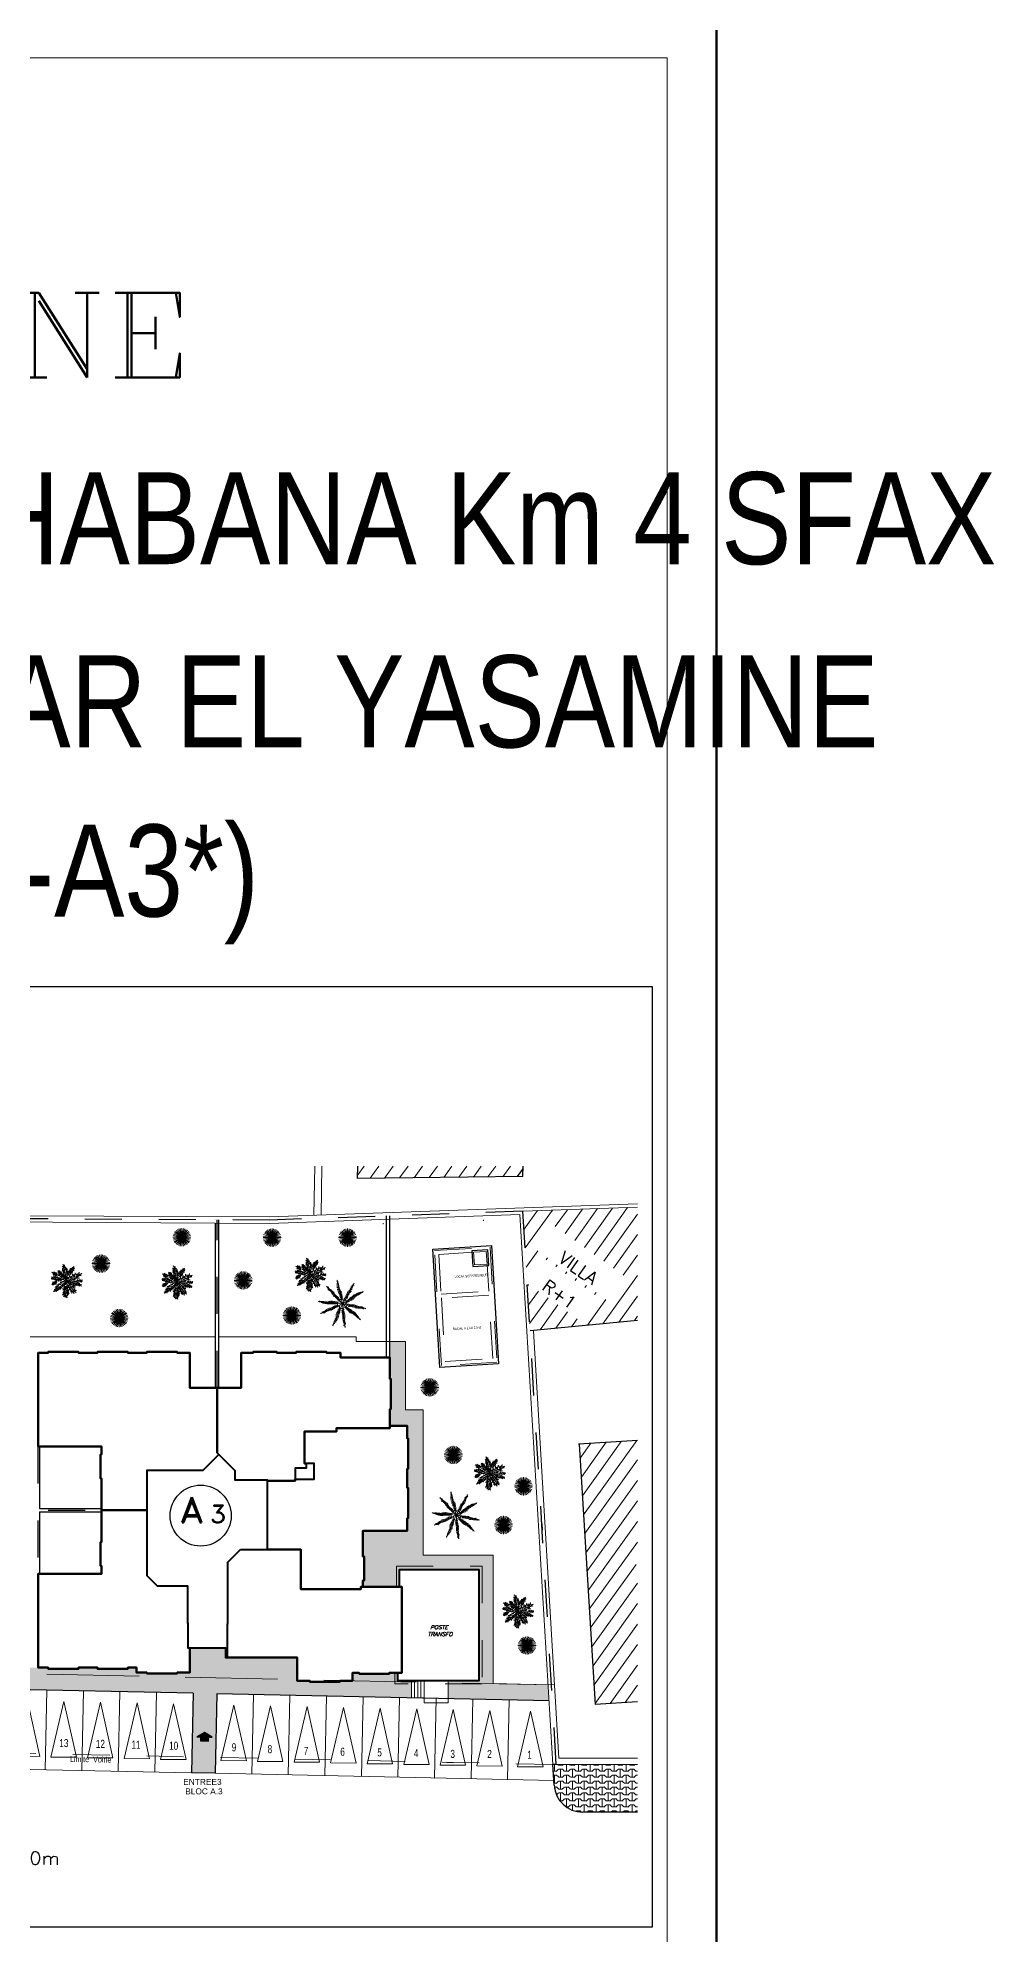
# Model space of a CAD drawing. Header units: millimetres. Extents: x 906 to 2482, y -1210 to -637.
# Drawn here: x 2057.67 to 2060.26, y -1200.74 to -1195.61 of the extents above; entities that cross this region are included whole.
import ezdxf
from ezdxf.enums import TextEntityAlignment as Align

# ---------------------------------------------------------------- set-up
doc = ezdxf.new("R2010")
doc.units = ezdxf.units.MM
for name, pattern in [('AXES', [2, 1.25, -0.25, 0.25, -0.25]), ('CONTINOUS', [0]), ('DASHDOT2', [0.5, 0.25, -0.125, 0, -0.125]), ('HIDDEN', [0.375, 0.25, -0.125])]:
    doc.linetypes.add(name, pattern=pattern)
doc.layers.add('1', color=7, linetype='Continuous')
doc.layers.add('AXE', color=7, linetype='AXES')
for name, color, linetype, lineweight, true_color in [('autoblocan', 7, 'Continuous', 13, 0xe2d4c5), ('HACH', 7, 'Continuous', 5, 0xd1d1d1), ('VERDURE', 7, 'Continuous', 15, 0x00db00)]:
    doc.layers.add(name, color=color, linetype=linetype, lineweight=lineweight, true_color=true_color)
for name, color, linetype, lineweight in [('CLOTURE EXISTANT', 7, 'Continuous', 20), ('construction existante', 7, 'Continuous', 30), ('ESCALIER', 7, 'Continuous', 20), ('inter2', 7, 'HIDDEN', 18), ('interrompu', 7, 'HIDDEN', 15), ('MUR 0.2', 7, 'Continuous', 20), ('MUR 0.25', 7, 'Continuous', 25), ('MUR 0.3', 7, 'Continuous', 30), ('mur-fort', 7, 'Continuous', 60), ('PARKING', 7, 'Continuous', 20), ('POLYGONE MASSE', 7, 'Continuous', 40), ('POTEAUX HACHURE', 7, 'Continuous', 15), ('REVERS D EAU', 7, 'Continuous', 13), ('TEXTE', 7, 'Continuous', 20), ('vegetation', 3, 'Continuous', 15), ('VOITURE', 7, 'Continuous', 15)]:
    doc.layers.add(name, color=color, linetype=linetype, lineweight=lineweight)
doc.styles.add('ARIAL', font='arial.ttf')
doc.styles.add('ATT', font='TXT')
doc.styles.add('BOLD', font='romand')
doc.styles.add('COMPLEX', font='complex_.ttf')
doc.styles.add('MELBOURN', font='italict')
doc.styles.add('RR', font='COMPLEX')
doc.styles.add('STYLE4', font='swisscl.ttf')
pattern_1 = [(90, (1975.501135, -1166.96867), (-0.0161333064, 0.0161333064), [0.021511075, -0.0107555376]), (135, (1975.495757, -1166.96867), (-0.0322666076, 4e-18), [0.0076052406, -0.015210481]), (225, (1975.495757, -1166.94716), (-4e-18, -0.0322666076), [0.0076052406, -0.015210481]), (180, (1975.474246, -1166.96867), (-4e-18, -0.032266613), [0.010755538, -0.021511075]), (180, (1975.49038, -1166.963293), (-4e-18, -0.032266613), [0.010755538, -0.021511075]), (180, (1975.49038, -1166.952537), (-4e-18, -0.032266613), [0.010755538, -0.021511075]), (180, (1975.474246, -1166.94716), (-4e-18, -0.032266613), [0.010755538, -0.021511075])]

# ---------------------------------------------------------------- blocks, each defined once
blk = doc.blocks.new('12PPLT15')
at = {"color": 0, "linetype": 'ByBlock'}
for p, q in [((-0.197, 0.032), (-0.424, 0.087)), ((-0.311, 0.181), (-0.394, 0.245)), ((0.013, -0.001), (-0.211, 0.261)), ((0.013, -0.001), (-0.088, 0.491)), ((0.013, -0.001), (0.471, 0.206)), ((0.105, 0.233), (0.218, 0.416)), ((0.344, -0.02), (0.467, 0.009)), ((-0.304, -0.006), (-0.415, -0.1)), ((0.013, -0.001), (-0.373, -0.336)), ((0.006, -0.159), (-0.023, -0.458)), ((0.013, -0.001), (0.245, -0.333)), ((0.205, -0.033), (0.429, -0.132))]:
    blk.add_line(p, q, dxfattribs=at)
for points in [[(-0.136, 0.015), (-0.185, 0.078), (-0.185, 0.032), (-0.233, 0.099), (-0.22, 0.055), (-0.295, 0.132), (-0.279, 0.074), (-0.359, 0.141), (-0.337, 0.087), (-0.408, 0.135), (-0.382, 0.09), (-0.457, 0.122), (-0.446, 0.097), (-0.476, 0.087), (-0.424, 0.078), (-0.466, 0.055), (-0.369, 0.055), (-0.411, 0.038), (-0.314, 0.049), (-0.366, 0.015), (-0.26, 0.036), (-0.314, 0.013), (-0.224, 0.015), (-0.26, -0.012), (-0.166, 0.009), (-0.197, -0.016), (-0.149, -0.004)], [(-0.289, 0.158), (-0.356, 0.164), (-0.323, 0.177), (-0.411, 0.177), (-0.356, 0.197), (-0.427, 0.206), (-0.382, 0.219), (-0.453, 0.268), (-0.379, 0.252), (-0.394, 0.284), (-0.346, 0.233), (-0.331, 0.271), (-0.317, 0.212), (-0.311, 0.252), (-0.285, 0.17)], [(-0.023, 0.057), (-0.023, 0.126), (-0.05, 0.087), (-0.065, 0.126), (-0.076, 0.103), (-0.098, 0.174), (-0.107, 0.155), (-0.136, 0.239), (-0.143, 0.21), (-0.166, 0.294), (-0.17, 0.248), (-0.214, 0.323), (-0.201, 0.271), (-0.262, 0.319), (-0.22, 0.258), (-0.272, 0.268), (-0.208, 0.233), (-0.289, 0.212), (-0.178, 0.2), (-0.26, 0.162), (-0.153, 0.158), (-0.208, 0.12), (-0.117, 0.12), (-0.159, 0.09), (-0.065, 0.061), (-0.126, 0.038), (-0.021, 0.019), (-0.078, 0.003), (-0.021, -0.012), (-0.136, -0.02), (-0.082, -0.035), (-0.191, -0.054), (-0.126, -0.071), (-0.247, -0.1), (-0.17, -0.117), (-0.304, -0.132), (-0.233, -0.152), (-0.344, -0.181), (-0.233, -0.19), (-0.359, -0.223), (-0.279, -0.236), (-0.385, -0.278), (-0.331, -0.278), (-0.401, -0.339), (-0.321, -0.31), (-0.317, -0.345), (-0.291, -0.278), (-0.281, -0.314), (-0.262, -0.249), (-0.247, -0.291), (-0.214, -0.213), (-0.197, -0.284), (-0.17, -0.184), (-0.162, -0.239), (-0.114, -0.139), (-0.114, -0.203), (-0.069, -0.094), (-0.065, -0.171), (-0.03, -0.068), (-0.015, -0.132), (-0.001, -0.035), (0.006, -0.098), (0.021, -0.052), (0.027, -0.159), (0.05, -0.119), (0.038, -0.217), (0.083, -0.142), (0.073, -0.223), (0.092, -0.181), (0.099, -0.291), (0.125, -0.203), (0.119, -0.294), (0.14, -0.249), (0.14, -0.358), (0.163, -0.281), (0.17, -0.397), (0.182, -0.32), (0.245, -0.4), (0.215, -0.333), (0.306, -0.368), (0.251, -0.314), (0.318, -0.31), (0.247, -0.284), (0.283, -0.272), (0.224, -0.249), (0.274, -0.236), (0.193, -0.209), (0.287, -0.194), (0.17, -0.178), (0.28, -0.152), (0.161, -0.142), (0.241, -0.123), (0.125, -0.117), (0.182, -0.1), (0.079, -0.081), (0.138, -0.068), (0.05, -0.033), (0.09, -0.029)], [(0.008, 0.049), (0.041, 0.162), (0.002, 0.122), (0.057, 0.248), (-0.001, 0.2), (0.073, 0.313), (-0.007, 0.258), (0.035, 0.352), (-0.007, 0.306), (0.021, 0.394), (-0.034, 0.342), (-0.015, 0.43), (-0.046, 0.403), (-0.053, 0.497), (-0.063, 0.461), (-0.111, 0.516), (-0.076, 0.436), (-0.134, 0.449), (-0.072, 0.403), (-0.134, 0.388), (-0.069, 0.367), (-0.126, 0.359), (-0.053, 0.313), (-0.126, 0.323), (-0.042, 0.261), (-0.105, 0.281), (-0.072, 0.245), (-0.101, 0.245), (-0.053, 0.2), (-0.12, 0.204), (-0.034, 0.149), (-0.092, 0.151), (-0.04, 0.113)], [(0.038, 0), (0.163, -0.052), (0.083, 0.015), (0.17, 0.007), (0.134, 0.036), (0.276, 0.019), (0.19, 0.051), (0.289, 0.051), (0.238, 0.071), (0.415, 0.08), (0.289, 0.107), (0.379, 0.12), (0.309, 0.135), (0.467, 0.168), (0.396, 0.17), (0.49, 0.226), (0.389, 0.2), (0.4, 0.275), (0.354, 0.164), (0.341, 0.233), (0.325, 0.162), (0.276, 0.252), (0.257, 0.126), (0.238, 0.197), (0.234, 0.12), (0.193, 0.223), (0.186, 0.099), (0.167, 0.141), (0.14, 0.074), (0.115, 0.17), (0.083, 0.061), (0.083, 0.113), (0.05, 0.061), (0.041, 0.11), (0.027, 0.022)], [(0.069, 0.191), (0.083, 0.29), (0.096, 0.252), (0.099, 0.348), (0.125, 0.29), (0.121, 0.388), (0.154, 0.332), (0.157, 0.397), (0.176, 0.374), (0.19, 0.43), (0.199, 0.407), (0.238, 0.449), (0.224, 0.397), (0.266, 0.394), (0.209, 0.374), (0.247, 0.361), (0.182, 0.338), (0.245, 0.323), (0.161, 0.296), (0.203, 0.281), (0.134, 0.252), (0.193, 0.245), (0.102, 0.212), (0.154, 0.206), (0.067, 0.168)], [(0.318, -0.01), (0.364, 0.042), (0.367, 0), (0.431, 0.036), (0.415, 0.009), (0.499, 0.029), (0.483, 0.003), (0.506, -0.01), (0.435, -0.01), (0.486, -0.039), (0.383, -0.029)], [(-0.311, -0.004), (-0.356, -0.016), (-0.34, -0.023), (-0.394, -0.033), (-0.373, -0.042), (-0.44, -0.048), (-0.394, -0.062), (-0.45, -0.084), (-0.421, -0.087), (-0.457, -0.117), (-0.415, -0.117), (-0.424, -0.142), (-0.385, -0.1), (-0.379, -0.132), (-0.363, -0.075), (-0.344, -0.117), (-0.34, -0.054), (-0.321, -0.094), (-0.308, -0.035), (-0.295, -0.054), (-0.295, -0.02)], [(-0.017, -0.165), (-0.063, -0.181), (-0.011, -0.188), (-0.078, -0.209), (-0.015, -0.207), (-0.124, -0.245), (-0.03, -0.236), (-0.12, -0.287), (-0.027, -0.261), (-0.092, -0.322), (-0.05, -0.303), (-0.107, -0.385), (-0.034, -0.333), (-0.12, -0.448), (-0.04, -0.385), (-0.084, -0.49), (-0.053, -0.452), (-0.034, -0.53), (-0.021, -0.477), (0.031, -0.533), (0.006, -0.458), (0.048, -0.465), (0.012, -0.41), (0.073, -0.429), (0.008, -0.368), (0.086, -0.404), (0.012, -0.333), (0.079, -0.349), (0.019, -0.303), (0.079, -0.307), (0.019, -0.245), (0.048, -0.259), (0.019, -0.213)], [(0.17, -0.012), (0.274, -0.012), (0.245, -0.026), (0.318, -0.026), (0.295, -0.042), (0.383, -0.058), (0.328, -0.062), (0.425, -0.09), (0.377, -0.094), (0.483, -0.126), (0.442, -0.132), (0.471, -0.165), (0.4, -0.142), (0.412, -0.171), (0.37, -0.123), (0.36, -0.152), (0.325, -0.1), (0.312, -0.159), (0.28, -0.09), (0.274, -0.132), (0.251, -0.075), (0.234, -0.106), (0.199, -0.048), (0.186, -0.081), (0.182, -0.045)]]:
    blk.add_lwpolyline(points, dxfattribs=at)
at = {"color": 0, "linetype": 'ByBlock', "style": 'ATT', "flags": 3}
blk.add_attdef('ITEM', (-1, -3.75), '', height=1, dxfattribs=at)
blk = doc.blocks.new('C3A9GA8P')
at = {"color": 0, "linetype": 'ByBlock'}
for p, q in [((155, 155), (54, 266)), ((54, 262), (58, 264)), ((59, 256), (68, 261)), ((62, 250), (70, 256)), ((121, 301), (124, 303)), ((121, 295), (127, 299)), ((122, 253), (138, 256)), ((155, 155), (123, 301)), ((155, 155), (229, 285)), ((201, 246), (213, 241)), ((216, 273), (225, 267)), ((221, 277), (229, 271)), ((226, 284), (228, 280)), ((6, 167), (5, 172)), ((155, 155), (6, 170)), ((12, 166), (10, 173)), ((155, 155), (18, 93)), ((52, 154), (54, 170)), ((64, 108), (58, 120)), ((82, 227), (92, 237)), ((155, 155), (95, 17)), ((123, 156), (124, 165)), ((124, 134), (123, 148)), ((125, 178), (139, 184)), ((129, 166), (144, 168)), ((136, 133), (139, 149)), ((144, 125), (136, 129)), ((146, 185), (155, 188)), ((166, 119), (151, 122)), ((155, 155), (284, 231)), ((155, 155), (267, 56)), ((155, 155), (172, 6)), ((155, 155), (302, 125)), ((170, 131), (156, 138)), ((157, 183), (164, 169)), ((167, 190), (177, 179)), ((183, 162), (171, 151)), ((180, 135), (174, 128)), ((181, 173), (186, 165)), ((192, 154), (185, 141)), ((238, 216), (245, 202)), ((256, 140), (254, 126)), ((278, 230), (283, 226)), ((283, 233), (286, 230)), ((286, 133), (283, 123)), ((292, 130), (288, 121)), ((300, 128), (297, 124)), ((22, 92), (22, 97)), ((29, 95), (27, 105)), ((36, 95), (33, 106)), ((100, 22), (93, 22)), ((97, 17), (93, 18)), ((124, 56), (110, 63)), ((172, 54), (158, 52)), ((173, 17), (163, 18)), ((175, 24), (164, 23)), ((174, 9), (169, 10)), ((239, 95), (228, 84)), ((264, 62), (262, 55)), ((268, 57), (266, 54))]:
    blk.add_line(p, q, dxfattribs=at)
for radius, start, end in [(126, 130.2087, 136.1349), (120, 129.521, 135.6333), (114, 128.7585, 134.8153), (108, 127.9081, 134.56), (132, 100.9275, 105.1598), (126, 100.4195, 106.2498), (120, 100.3725, 107.0614), (114, 100.3204, 107.6998), (138, 101.4793, 104.1717), (108, 100.2626, 108.411), (96, 100.12, 110.0324), (90, 98.6182, 109.9747), (96, 53.8735, 63.8176), (108, 55.9081, 62.56), (114, 56.7585, 62.8153), (120, 57.521, 63.6333), (126, 58.2087, 64.1349), (138, 173.4793, 176.1717), (132, 172.9275, 177.1598), (126, 172.4195, 178.2498), (120, 172.3725, 179.0614), (114, 172.3204, 179.6998), (108, 172.2626, 180.411), (96, 172.12, 182.0324), (96, 197.8735, 207.8176), (90, 170.6182, 181.9747), (90, 197.8134, 208.7857), (84, 168.8812, 181.9088), (84, 198.323, 209.8976), (78, 166.8465, 181.8326), (78, 198.9117, 211.1885), (72, 164.7838, 181.8615), (96, 125.8735, 135.8176), (72, 198.3794, 211.77), (90, 125.8134, 136.7857), (66, 164.3455, 182.0508), (66, 197.4982, 211.7327), (84, 126.323, 137.8976), (60, 163.8192, 182.278), (78, 126.9117, 139.1885), (60, 196.4375, 211.688), (72, 126.3794, 139.77), (54, 163.1752, 182.5557), (54, 195.1356, 211.6333), (66, 125.4982, 139.7327), (48, 162.3691, 182.1574), (48, 192.9103, 211.5649), (60, 124.4375, 139.688), (42, 161.3305, 181.0606), (54, 123.1356, 139.6333), (42, 189.6039, 211.4771), (48, 120.9103, 139.5649), (36, 159.9414, 179.5931), (42, 117.6039, 139.4771), (30, 157.9868, 214.8343), (84, 96.8812, 109.9088), (78, 94.8465, 109.8326), (42, 233.3305, 253.0606), (72, 92.7838, 109.8615), (30, 85.9868, 142.8343), (66, 92.3455, 110.0508), (36, 231.9414, 251.5931), (60, 91.8192, 110.278), (54, 91.1752, 110.5557), (30, 229.9868, 286.8343), (48, 90.3691, 110.1574), (42, 89.3305, 109.0606), (36, 87.9414, 107.5931), (30, 13.9868, 70.8343), (42, 45.6039, 67.4771), (30, 301.9868, 358.8343), (48, 48.9103, 67.5649), (36, 303.9414, 323.5931), (54, 51.1356, 67.6333), (60, 52.4375, 67.688), (42, 305.3305, 325.0606), (66, 53.4982, 67.7327), (72, 54.3794, 67.77), (48, 306.3691, 326.1574), (36, 15.9414, 35.5931), (78, 54.9117, 67.1885), (54, 307.1752, 326.5557), (84, 54.323, 65.8976), (42, 17.3305, 37.0606), (60, 307.8192, 326.278), (90, 53.8134, 64.7857), (48, 18.3691, 38.1574), (42, 333.6039, 355.4771), (54, 19.1752, 38.5557), (48, 336.9103, 355.5649), (60, 19.8192, 38.278), (54, 339.1356, 355.6333), (66, 20.3455, 38.0508), (72, 20.7838, 37.8615), (60, 340.4375, 355.688), (78, 22.8465, 37.8326), (66, 341.4982, 355.7327), (84, 24.8812, 37.9088), (72, 342.3794, 355.77), (90, 26.6182, 37.9747), (78, 342.9117, 355.1885), (96, 28.12, 38.0324), (84, 342.323, 353.8976), (90, 341.8134, 352.7857), (108, 28.2626, 36.411), (96, 341.8735, 351.8176), (114, 28.3204, 35.6998), (120, 28.3725, 35.0614), (126, 28.4195, 34.2498), (108, 343.9081, 350.56), (114, 344.7585, 350.8153), (132, 28.9275, 33.1598), (120, 345.521, 351.6333), (138, 29.4793, 32.1717), (126, 346.2087, 352.1349), (126, 202.2087, 208.1349), (120, 201.521, 207.6333), (114, 200.7585, 206.8153), (108, 199.9081, 206.56), (138, 245.4793, 248.1717), (132, 244.9275, 249.1598), (126, 244.4195, 250.2498), (120, 244.3725, 251.0614), (114, 244.3204, 251.6998), (108, 244.2626, 252.411), (96, 244.12, 254.0324), (84, 240.8812, 253.9088), (90, 242.6182, 253.9747), (78, 238.8465, 253.8326), (72, 236.7838, 253.8615), (66, 236.3455, 254.0508), (60, 235.8192, 254.278), (54, 235.1752, 254.5557), (48, 234.3691, 254.1574), (42, 261.6039, 283.4771), (48, 264.9103, 283.5649), (54, 267.1356, 283.6333), (60, 268.4375, 283.688), (66, 269.4982, 283.7327), (72, 270.3794, 283.77), (84, 270.323, 281.8976), (90, 269.8134, 280.7857), (96, 269.8735, 279.8176), (78, 270.9117, 283.1885), (108, 271.9081, 278.56), (114, 272.7585, 278.8153), (120, 273.521, 279.6333), (126, 274.2087, 280.1349), (66, 308.3455, 326.0508), (72, 308.7838, 325.8615), (78, 310.8465, 325.8326), (84, 312.8812, 325.9088), (90, 314.6182, 325.9747), (96, 316.12, 326.0324), (108, 316.2626, 324.411), (114, 316.3204, 323.6998), (120, 316.3725, 323.0614), (126, 316.4195, 322.2498), (132, 316.9275, 321.1598), (138, 317.4793, 320.1717)]:
    blk.add_arc((155, 155), radius, start, end, dxfattribs=at)
blk = doc.blocks.new('arbre -5')
at = {"layer": 'vegetation', "linetype": 'Continuous'}
for p, q in [((-0.087, -0.186), (-0.087, -0.186)), ((-0.07, -0.257), (-0.07, -0.257)), ((0.168, -0.224), (0.168, -0.224))]:
    blk.add_line(p, q, dxfattribs=at)
for points in [[(-0.285, 0), (-0.001, 0), (-0.277, -0.049)], [(-0.277, 0.049), (0, 0)], [(-0.244, 0.141), (0, 0), (-0.267, 0.097)], [(-0.267, -0.097), (0, 0), (-0.244, -0.141)], [(-0.182, 0.216), (0, 0.001), (-0.216, 0.182)], [(-0.216, -0.182), (0, 0), (-0.182, -0.216)], [(-0.097, 0.267), (0, 0), (-0.141, 0.244)], [(-0.141, -0.244), (0, 0), (-0.097, -0.266)], [(0, 0.285), (0, 0), (-0.049, 0.277)], [(-0.049, -0.277), (0, 0), (0, -0.285)], [(0.049, 0.277), (0, 0)], [(0.141, 0.244), (0, 0), (0.097, 0.267)], [(0.216, 0.182), (0, 0), (0.182, 0.217)], [(0.266, 0.097), (0, 0), (0.244, 0.141)], [(0.285, 0), (0, 0), (0.277, 0.049)], [(0.049, -0.277), (0, 0), (0.097, -0.266)], [(0.141, -0.244), (0, 0), (0.182, -0.216)], [(0.216, -0.182), (0, 0), (0.244, -0.141)], [(0.266, -0.097), (0, 0), (0.277, -0.049)]]:
    blk.add_lwpolyline(points, dxfattribs=at)

msp = doc.modelspace()

# ---------------------------------------------------------------- hatches: boundary and pattern name
at = {"layer": 'autoblocan'}
h = msp.add_hatch(dxfattribs=at)
h.set_pattern_fill('147', color=256, scale=0.021511, angle=90, pattern_type=2)
h.set_pattern_definition(pattern_1)
h.paths.add_polyline_path([(2059.0543, -1200.0661), (2058.906, -1200.063), (2058.906, -1199.7153), (2058.7157, -1199.7153), (2058.7157, -1199.6926), (2058.7157, -1199.456), (2058.7157, -1199.3226), (2058.6684, -1199.3226), (2058.6684, -1199.1376), (2058.6254, -1199.1376), (2058.6254, -1199.1806), (2058.6254, -1199.3656), (2058.6727, -1199.3656), (2058.6727, -1199.6496), (2058.5531, -1199.6496), (2058.5531, -1199.8013), (2058.6521, -1199.8013), (2058.6521, -1199.754), (2058.8672, -1199.754), (2058.8672, -1200.0552), (2058.7833, -1200.0552), (2058.7833, -1200.1039), (2059.0569, -1200.1096)])
at = {"layer": 'autoblocan', "linetype": 'CONTINOUS'}
h = msp.add_hatch(dxfattribs=at)
h.set_pattern_fill('147', color=256, scale=0.015058, angle=90, pattern_type=2)
h.set_pattern_definition([(90, (2009.335027, -1162.77958), (-0.0112933145, 0.0112933145), [0.0150577526, -0.0075288763]), (135, (2009.331263, -1162.77958), (-0.0225866253, 3e-18), [0.0053236684, -0.010647337]), (225, (2009.331263, -1162.764523), (-3e-18, -0.0225866253), [0.0053236684, -0.010647337]), (180, (2009.316205, -1162.77958), (-3e-18, -0.022586629), [0.007528876, -0.015057753]), (180, (2009.327498, -1162.775816), (-3e-18, -0.022586629), [0.007528876, -0.015057753]), (180, (2009.327498, -1162.768287), (-3e-18, -0.022586629), [0.007528876, -0.015057753]), (180, (2009.316205, -1162.764523), (-3e-18, -0.022586629), [0.007528876, -0.015057753])])
edge = h.paths.add_edge_path()
edge.add_line((2055.8814, -1199.9882), (2055.7567, -1199.8635))
edge.add_line((2055.7567, -1199.8635), (2055.7567, -1199.7575))
edge.add_line((2055.7567, -1199.7575), (2055.7115, -1199.7575))
edge.add_line((2055.7115, -1199.7575), (2055.7115, -1199.687))
edge.add_line((2055.7115, -1199.687), (2055.6687, -1199.687))
edge.add_line((2055.6687, -1199.687), (2055.6684, -1199.8033))
edge.add_line((2055.6684, -1199.8033), (2055.4651, -1199.8024))
edge.add_arc((2055.4649, -1199.867), 0.0645, 89.7567, 164.2968)
edge.add_arc((2055.7755, -1199.9543), 0.3872, 164.2968, 268.794)
edge.add_line((2055.7673, -1200.3414), (2055.777, -1200.3416))
edge.add_arc((2055.7792, -1200.2384), 0.1033, 268.794, 358.7941)
edge.add_line((2055.8824, -1200.2406), (2055.8866, -1200.0429))
edge.add_line((2055.8866, -1200.0429), (2056.1833, -1200.0492))
edge.add_line((2056.1833, -1200.0492), (2056.1788, -1200.2642))
edge.add_line((2056.1788, -1200.2642), (2056.2433, -1200.2656))
edge.add_line((2056.2433, -1200.2656), (2056.2479, -1200.0505))
edge.add_line((2056.2479, -1200.0505), (2056.4464, -1200.0547))
edge.add_line((2056.4464, -1200.0547), (2056.4464, -1200.0156))
edge.add_line((2056.4464, -1200.0156), (2056.4364, -1200.0156))
edge.add_line((2056.4364, -1200.0156), (2056.4364, -1200.0005))
edge.add_line((2056.4364, -1200.0005), (2056.2966, -1200.0005))
edge.add_line((2056.2966, -1200.0005), (2056.2966, -1199.9261))
edge.add_line((2056.2966, -1199.9261), (2056.2276, -1199.9261))
edge.add_line((2056.2276, -1199.9261), (2056.2276, -1199.9529))
edge.add_line((2056.2276, -1199.9529), (2056.174, -1199.9529))
edge.add_line((2056.174, -1199.9529), (2056.174, -1199.9392))
edge.add_line((2056.174, -1199.9392), (2056.1697, -1199.9392))
edge.add_line((2056.1697, -1199.9392), (2056.1697, -1199.9736))
edge.add_line((2056.1697, -1199.9736), (2056.1353, -1199.9736))
edge.add_line((2056.1353, -1199.9736), (2056.1353, -1199.9992))
edge.add_line((2056.1353, -1199.9992), (2055.9008, -1199.9992))
edge.add_line((2055.9008, -1199.9992), (2055.8814, -1199.9992))
edge.add_line((2055.8814, -1199.9992), (2055.8814, -1199.9882))
edge = h.paths.add_edge_path(flags=16)
edge.add_line((2055.8007, -1200.031), (2055.7965, -1200.2332))
edge.add_arc((2055.7755, -1199.9543), 0.2796, 166.4213, 274.3107, ccw=False)
edge.add_line((2055.5036, -1199.8886), (2055.659, -1199.8893))
edge.add_line((2055.659, -1199.8893), (2055.8007, -1200.031))
h.paths.add_polyline_path([(2057.9255, -1200.0199), (2057.3958, -1200.0199), (2057.3958, -1199.9511), (2057.3377, -1199.9511), (2057.3377, -1199.9984), (2057.188, -1199.9984), (2057.188, -1200.0122), (2057.0971, -1200.0122), (2057.0971, -1200.0328), (2057.0928, -1200.0328), (2057.0584, -1200.0328), (2057.0541, -1200.0328), (2057.0541, -1199.9984), (2056.9914, -1199.9984), (2056.9914, -1200.0199), (2056.7137, -1200.0199), (2056.7137, -1200.0156), (2056.4464, -1200.0156), (2056.4464, -1200.0547), (2057.0393, -1200.0672), (2057.0348, -1200.2822), (2057.0993, -1200.2836), (2057.1038, -1200.0685), (2057.9255, -1200.0858)])
h.paths.add_polyline_path([(2058.6843, -1200.0552), (2058.6478, -1200.0552), (2058.6478, -1200.0337), (2058.5251, -1200.0337), (2058.5251, -1200.0552), (2058.3746, -1200.0552), (2058.3746, -1199.9925), (2058.181, -1199.9925), (2058.181, -1199.9666), (2058.0842, -1199.9666), (2058.0842, -1200.0328), (2057.94, -1200.0328), (2057.94, -1200.0199), (2057.9255, -1200.0199), (2057.9255, -1200.0858), (2058.0931, -1200.0894), (2058.0886, -1200.3044), (2058.1531, -1200.3058), (2058.1576, -1200.0907), (2058.6843, -1200.1018)])
at = {"layer": 'autoblocan'}
h = msp.add_hatch(dxfattribs=at)
h.set_pattern_fill('147', color=256, scale=0.021511, angle=90, pattern_type=2)
h.set_pattern_definition(pattern_1)
edge = h.paths.add_edge_path()
edge.add_line((2059.2963, -1200.4111), (2059.2963, -1200.282))
edge.add_line((2059.2963, -1200.282), (2059.0673, -1200.2817))
edge.add_line((2059.0673, -1200.2817), (2059.0706, -1200.3381))
edge.add_arc((2059.1479, -1200.3335), 0.0774, 183.4322, 269.9373)
edge.add_line((2059.1479, -1200.4109), (2059.2963, -1200.4111))
at = {"layer": 'POTEAUX HACHURE'}
h = msp.add_hatch(dxfattribs=at)
h.set_pattern_fill('ANSI37', color=256, scale=0.000430222, angle=178.8194)
h.set_pattern_definition([(223.8194135, (2118.9055253, -1236.3335485), (0.00094576923, -0.00098557035), []), (313.8194135, (2118.9055253, -1236.3335485), (0.00098557035, 0.00094576923), [])])
h.paths.add_polyline_path([(2058.1244, -1200.1956), (2058.1032, -1200.2075), (2058.1132, -1200.2077), (2058.113, -1200.2183), (2058.1349, -1200.2188), (2058.1351, -1200.2082), (2058.1449, -1200.2084)])

# ---------------------------------------------------------------- linework, layer by layer
at = {"layer": '1', "color": 8, "linetype": 'Continuous'}
for p, q in [((2059.0371, -1199.6307), (2059.0367, -1199.6221)), ((2059.0371, -1199.6307), (2059.0379, -1199.6479)), ((2058.7805, -1200.276), (2058.7977, -1200.2763))]:
    msp.add_line(p, q, dxfattribs=at)
at = {"layer": '1', "color": 7, "linetype": 'Continuous'}
msp.add_line((2059.0765, -1200.2817), (2059.0673, -1200.282), dxfattribs=at)
at = {"layer": '1', "color": 8, "linetype": 'Continuous'}
for points in [[(2058.9714, -1198.6911), (2058.9859, -1198.6709)], [(2058.999, -1198.9869), (2059.0016, -1198.9819)], [(2058.999, -1198.9869), (2059.0016, -1198.9819)]]:
    msp.add_lwpolyline(points, dxfattribs=at)
at = {"layer": '1', "color": 15, "linetype": 'Continuous'}
for points in [[(2058.6073, -1198.818), (2058.6078, -1198.8185)], [(2058.6073, -1198.818), (2058.6078, -1198.8185)], [(2058.6078, -1198.8185), (2058.6085, -1198.8177)], [(2058.6078, -1198.8185), (2058.6085, -1198.8177)], [(2058.8788, -1198.809), (2058.8793, -1198.8094)], [(2058.8788, -1198.809), (2058.8793, -1198.8094)], [(2058.8793, -1198.8094), (2058.88, -1198.8087)], [(2058.8793, -1198.8094), (2058.88, -1198.8087)]]:
    msp.add_lwpolyline(points, dxfattribs=at)
at = {"layer": '1', "linetype": 'Continuous', "extrusion": (0, 0, -1)}
for start, end in [(0, 180), (180.0001, 359.9999)]:
    msp.add_arc((-2058.1137, -1199.6085), 0.0826, start, end, dxfattribs=at)
at = {"layer": 'AXE', "linetype": 'DASHDOT2', "ltscale": 0.1}
for p, q in [((2058.9859, -1198.7848), (2058.3005, -1198.8088)), ((2059.0765, -1200.2817), (2058.9859, -1198.7848)), ((2058.3005, -1198.8088), (2057.627, -1198.8054)), ((2058.1586, -1199.2627), (2058.1586, -1198.8081)), ((2057.6733, -1199.4219), (2057.6733, -1199.7661)), ((2057.5012, -1199.594), (2057.8454, -1199.594))]:
    msp.add_line(p, q, dxfattribs=at)
at = {"layer": 'CLOTURE EXISTANT'}
for p, q in [((2058.4224, -1198.6625), (2058.4203, -1198.7954)), ((2058.4421, -1198.6625), (2058.44, -1198.7952)), ((2059.2963, -1198.765), (2058.3005, -1198.8002)), ((2059.2963, -1198.7734), (2058.9859, -1198.7848)), ((2058.3005, -1198.8177), (2056.4821, -1198.8082)), ((2058.3005, -1198.8002), (2057.627, -1198.7971)), ((2058.978, -1198.7934), (2058.3005, -1198.8177)), ((2059.0673, -1200.282), (2058.978, -1198.7934)), ((2059.083, -1200.2648), (2059.0148, -1199.1081)), ((2059.2963, -1200.2651), (2059.083, -1200.2648)), ((2059.2963, -1200.282), (2059.0673, -1200.2817))]:
    msp.add_line(p, q, dxfattribs=at)
at = {"layer": 'construction existante'}
for p, q in [((2058.5382, -1198.6964), (2058.5393, -1198.6625)), ((2058.9859, -1198.691), (2058.9869, -1198.6625)), ((2058.9859, -1198.691), (2058.5395, -1198.6961)), ((2059.2963, -1199.0804), (2059.0056, -1199.1086)), ((2059.2963, -1199.4049), (2059.1369, -1199.415)), ((2059.1382, -1199.415), (2059.1815, -1200.1195)), ((2059.2963, -1200.1124), (2059.1815, -1200.1195))]:
    msp.add_line(p, q, dxfattribs=at)
at = {"layer": 'ESCALIER'}
for p, q in [((2058.6843, -1200.1018), (2058.6843, -1200.0552)), ((2058.6929, -1200.102), (2058.6929, -1200.0552)), ((2058.7015, -1200.1018), (2058.7015, -1200.0552)), ((2058.7101, -1200.1018), (2058.7101, -1200.0552)), ((2058.7187, -1200.1154), (2058.7187, -1200.0552)), ((2058.7833, -1200.0552), (2058.7833, -1200.1154)), ((2058.6932, -1200.1018), (2058.6846, -1200.1018)), ((2058.7018, -1200.1018), (2058.6932, -1200.1018)), ((2058.7104, -1200.1018), (2058.7018, -1200.1018)), ((2058.7187, -1200.1018), (2058.7104, -1200.1018)), ((2058.7833, -1200.1154), (2058.7187, -1200.1154))]:
    msp.add_line(p, q, dxfattribs=at)
at = {"layer": 'HACH'}
for points in [[(2058.5395, -1198.686), (2058.5562, -1198.6625)], [(2058.5723, -1198.6955), (2058.5958, -1198.6625)], [(2058.6117, -1198.6951), (2058.635, -1198.6625)], [(2058.6524, -1198.6947), (2058.6752, -1198.6625)], [(2058.6918, -1198.6943), (2058.7145, -1198.6625)], [(2058.7325, -1198.6939), (2058.7547, -1198.6625)], [(2058.7719, -1198.6935), (2058.7939, -1198.6625)], [(2058.8126, -1198.6926), (2058.834, -1198.6625)], [(2058.852, -1198.6923), (2058.8732, -1198.6625)], [(2058.8913, -1198.6919), (2058.9124, -1198.6625)], [(2058.932, -1198.6915), (2058.9528, -1198.6625)], [(2058.9714, -1198.6911), (2058.9859, -1198.6709)], [(2058.9898, -1198.8333), (2059.0253, -1198.783)], [(2058.9898, -1198.8333), (2059.0253, -1198.783)], [(2058.9924, -1198.8843), (2059.066, -1198.7815)], [(2058.9924, -1198.8843), (2059.066, -1198.7815)], [(2059.0738, -1198.8264), (2059.1067, -1198.7806)], [(2059.0738, -1198.8264), (2059.1067, -1198.7806)], [(2059.1001, -1198.8452), (2059.1474, -1198.7791)], [(2059.1001, -1198.8452), (2059.1474, -1198.7791)], [(2059.1264, -1198.864), (2059.1881, -1198.7776)], [(2059.1264, -1198.864), (2059.1881, -1198.7776)], [(2059.1526, -1198.8827), (2059.2288, -1198.7761)], [(2059.1526, -1198.8827), (2059.2288, -1198.7761)], [(2059.1789, -1198.9015), (2059.2695, -1198.7747)], [(2059.1789, -1198.9015), (2059.2695, -1198.7747)], [(2059.2051, -1198.9203), (2059.2963, -1198.7926)], [(2059.2314, -1198.939), (2059.2963, -1198.8479)], [(2058.9951, -1198.9358), (2059.0266, -1198.8921)], [(2058.9951, -1198.9358), (2059.0266, -1198.8921)], [(2059.0489, -1198.9163), (2059.0528, -1198.9109)], [(2059.0489, -1198.9163), (2059.0528, -1198.9109)], [(2059.0752, -1198.9351), (2059.0791, -1198.9296)], [(2059.0752, -1198.9351), (2059.0791, -1198.9296)], [(2059.2577, -1198.9578), (2059.2963, -1198.9037)], [(2059.1014, -1198.9539), (2059.1054, -1198.9484)], [(2059.1014, -1198.9539), (2059.1054, -1198.9484)], [(2059.1277, -1198.9726), (2059.1316, -1198.9672)], [(2059.1277, -1198.9726), (2059.1316, -1198.9672)], [(2059.1539, -1198.9914), (2059.1579, -1198.9859)], [(2059.1539, -1198.9914), (2059.1579, -1198.9859)], [(2059.2025, -1199.0892), (2059.2963, -1198.9583)], [(2059.0016, -1199.0379), (2059.0279, -1199.0007)], [(2059.0016, -1199.0379), (2059.0279, -1199.0007)], [(2059.0043, -1199.0889), (2059.0542, -1199.0194)], [(2059.0043, -1199.0889), (2059.0542, -1199.0194)], [(2059.0331, -1199.1055), (2059.0804, -1199.0382)], [(2059.0331, -1199.1055), (2059.0804, -1199.0382)], [(2059.1605, -1199.0935), (2059.2104, -1199.0235)], [(2059.1605, -1199.0935), (2059.2104, -1199.0235)], [(2059.1802, -1199.0102), (2059.1841, -1199.0047)], [(2059.1802, -1199.0102), (2059.1841, -1199.0047)], [(2059.2458, -1199.085), (2059.2963, -1199.0143)], [(2059.0752, -1199.1013), (2059.1067, -1199.057)], [(2059.0752, -1199.1013), (2059.1067, -1199.057)], [(2059.1172, -1199.0976), (2059.1329, -1199.0757)], [(2059.1172, -1199.0976), (2059.1329, -1199.0757)], [(2059.2879, -1199.0808), (2059.2963, -1199.069)], [(2059.1408, -1199.4532), (2059.1697, -1199.4127)], [(2059.1408, -1199.4532), (2059.1697, -1199.4127)], [(2059.1447, -1199.5042), (2059.2117, -1199.4102)], [(2059.1447, -1199.5042), (2059.2117, -1199.4102)], [(2059.1474, -1199.5553), (2059.2524, -1199.4076)], [(2059.1474, -1199.5553), (2059.2524, -1199.4076)], [(2059.15, -1199.6063), (2059.2944, -1199.405)], [(2059.15, -1199.6063), (2059.2944, -1199.405)], [(2059.1539, -1199.6573), (2059.2963, -1199.4572)], [(2059.1566, -1199.7089), (2059.2963, -1199.5136)], [(2059.1592, -1199.7599), (2059.2963, -1199.5683)], [(2059.1631, -1199.811), (2059.2963, -1199.6248)], [(2059.1658, -1199.862), (2059.2963, -1199.68)], [(2059.1684, -1199.913), (2059.2924, -1199.7404)], [(2059.1684, -1199.913), (2059.2924, -1199.7404)], [(2059.1723, -1199.964), (2059.2963, -1199.7914)], [(2059.1723, -1199.964), (2059.2963, -1199.7914)], [(2059.1763, -1200.0151), (2059.2963, -1199.8468)], [(2059.1763, -1200.0151), (2059.2963, -1199.8468)], [(2059.1789, -1200.0661), (2059.2963, -1199.9022)], [(2059.1815, -1200.1171), (2059.2963, -1199.9574)], [(2059.2222, -1200.1167), (2059.2963, -1200.0132)], [(2059.2629, -1200.1142), (2059.2963, -1200.0678)]]:
    msp.add_lwpolyline(points, dxfattribs=at)
at = {"layer": 'inter2', "ltscale": 0.1}
msp.add_line((2059.0673, -1200.282), (2055.7968, -1200.2131), dxfattribs=at)
at = {"layer": 'inter2'}
msp.add_lwpolyline([(2059.0718, -1200.0669), (2055.8891, -1199.9999), (2055.7114, -1199.8182), (2055.7135, -1198.8003)], dxfattribs=at)
at = {"layer": 'interrompu', "ltscale": 0.2}
for points in [[(2058.7468, -1198.8914), (2058.8971, -1198.8824), (2058.9158, -1199.1937), (2058.7655, -1199.2027)], [(2058.887, -1198.8938), (2058.8527, -1198.8958), (2058.8548, -1198.9302), (2058.8891, -1198.9281)], [(2058.7756, -1199.1914), (2058.9044, -1199.1836), (2058.8941, -1199.0119), (2058.7653, -1199.0196)]]:
    msp.add_lwpolyline(points, close=True, dxfattribs=at)
for points in [[(2058.8527, -1198.8958), (2058.7582, -1198.9015), (2058.7647, -1199.0089), (2058.8935, -1199.0011), (2058.8891, -1198.9281)], [(2058.6435, -1199.8013), (2058.6435, -1199.7454), (2058.8758, -1199.7454), (2058.8758, -1200.0638), (2058.6392, -1200.0638), (2058.6392, -1200.0337)]]:
    msp.add_lwpolyline(points, dxfattribs=at)
at = {"layer": 'MUR 0.2'}
for p, q in [((2057.6737, -1199.4219), (2057.6737, -1199.1681)), ((2057.6733, -1199.7661), (2057.6733, -1200.0199))]:
    msp.add_line(p, q, dxfattribs=at)
at = {"layer": 'MUR 0.25'}
for p, q in [((2058.1543, -1198.8081), (2058.1543, -1198.8081)), ((2058.1543, -1199.2627), (2058.1543, -1198.817)), ((2058.1629, -1199.2627), (2058.1629, -1198.8081)), ((2058.6168, -1199.1806), (2058.6168, -1198.7977)), ((2058.6254, -1199.1806), (2058.6254, -1198.7974))]:
    msp.add_line(p, q, dxfattribs=at)
at = {"layer": 'MUR 0.25', "linetype": 'Continuous'}
for p, q in [((2057.6776, -1199.4219), (2057.6776, -1199.5897)), ((2057.6776, -1199.5897), (2057.8454, -1199.5897)), ((2057.6776, -1199.5983), (2057.8454, -1199.5983)), ((2057.6776, -1199.5983), (2057.6776, -1199.7661))]:
    msp.add_line(p, q, dxfattribs=at)
at = {"layer": 'MUR 0.25', "color": 7}
msp.add_lwpolyline([(2059.3367, -1198.1777), (2054.3298, -1198.1777), (2054.3298, -1200.721), (2059.3367, -1200.721)], close=True, dxfattribs=at)
msp.add_lwpolyline([(2059.3367, -1198.1777), (2054.3298, -1198.1777), (2054.3298, -1200.721), (2059.3367, -1200.721)], close=True, dxfattribs=at)
at = {"layer": 'MUR 0.3'}
for p, q in [((2058.0931, -1200.0894), (2057.1038, -1200.0685)), ((2058.0931, -1200.0894), (2058.0886, -1200.3044)), ((2058.1576, -1200.0907), (2058.1531, -1200.3058)), ((2059.0569, -1200.1096), (2058.1576, -1200.0907)), ((2058.1531, -1200.3058), (2058.0886, -1200.3044)), ((2059.0706, -1200.3381), (2059.0673, -1200.282)), ((2059.2963, -1200.4111), (2059.1479, -1200.4109))]:
    msp.add_line(p, q, dxfattribs=at)
for points in [[(2058.7423, -1198.8874), (2058.9012, -1198.8778), (2058.9204, -1199.1978), (2058.7615, -1199.2073)], [(2058.8911, -1198.8892), (2058.8481, -1198.8918), (2058.8507, -1198.9347), (2058.8937, -1198.9321)]]:
    msp.add_lwpolyline(points, close=True, dxfattribs=at)
at = {"layer": 'MUR 0.3', "lineweight": 30}
msp.add_lwpolyline([(2058.1244, -1200.1956), (2058.1032, -1200.2075), (2058.1132, -1200.2077), (2058.113, -1200.2183), (2058.1349, -1200.2188), (2058.1351, -1200.2082), (2058.1449, -1200.2084)], close=True, dxfattribs=at)
at = {"layer": 'MUR 0.3'}
msp.add_arc((2059.1479, -1200.3335), 0.0774, 183.4322, 269.9373, dxfattribs=at)
at = {"layer": 'mur-fort'}
msp.add_lwpolyline([(2033.5106, -1191.9372), (2033.5106, -1209.9372), (2059.5106, -1209.9372), (2059.5106, -1191.9372)], close=True, dxfattribs=at)
at = {"layer": 'mur-fort', "lineweight": 15}
msp.add_lwpolyline([(2059.3766, -1195.6632), (2054.2899, -1195.6632), (2054.2899, -1209.8576), (2059.3766, -1209.8576)], close=True, dxfattribs=at)
at = {"layer": 'PARKING'}
for p, q in [((2057.6974, -1200.081), (2057.6929, -1200.2961)), ((2057.7963, -1200.0831), (2057.7918, -1200.2982)), ((2057.8953, -1200.0852), (2057.8907, -1200.3003)), ((2057.9942, -1200.0873), (2057.9897, -1200.3023)), ((2058.2566, -1200.0928), (2058.252, -1200.3079)), ((2058.3555, -1200.0949), (2058.351, -1200.3099)), ((2058.4544, -1200.097), (2058.4499, -1200.312)), ((2058.5533, -1200.099), (2058.5488, -1200.3141)), ((2058.6523, -1200.1011), (2058.6477, -1200.3162)), ((2058.7512, -1200.1032), (2058.7467, -1200.3183)), ((2058.8501, -1200.1053), (2058.8456, -1200.3204)), ((2058.9491, -1200.1074), (2058.9445, -1200.3224)), ((2058.0886, -1200.3044), (2057.0993, -1200.2836)), ((2059.0699, -1200.3251), (2058.1531, -1200.3058))]:
    msp.add_line(p, q, dxfattribs=at)
at = {"layer": 'POLYGONE MASSE'}
for points in [[(2058.6757, -1199.5334), (2058.6727, -1199.5334), (2058.6727, -1199.4818), (2058.6757, -1199.4818), (2058.6757, -1199.4), (2058.6727, -1199.4), (2058.6727, -1199.3656), (2058.6254, -1199.3656), (2058.6254, -1199.3204), (2058.6284, -1199.3204), (2058.6284, -1199.2387), (2058.6254, -1199.2387), (2058.6254, -1199.1806), (2058.492, -1199.1806), (2058.492, -1199.1681), (2058.4544, -1199.1681), (2058.4544, -1199.165), (2058.3726, -1199.165), (2058.3726, -1199.1681), (2058.3199, -1199.1681), (2058.3199, -1199.165), (2058.2554, -1199.165), (2058.2554, -1199.1681), (2058.2231, -1199.1681), (2058.2231, -1199.2627), (2058.1586, -1199.2627), (2058.0842, -1199.2627), (2058.0842, -1199.1681), (2058.0498, -1199.1681), (2058.0498, -1199.165), (2057.968, -1199.165), (2057.968, -1199.1681), (2057.9164, -1199.1681), (2057.9164, -1199.165), (2057.8346, -1199.165), (2057.8346, -1199.1681), (2057.783, -1199.1681), (2057.783, -1199.165), (2057.7013, -1199.165), (2057.7013, -1199.1681), (2057.6737, -1199.1681), (2057.6737, -1199.4219), (2057.8454, -1199.4219), (2057.8454, -1199.4434), (2057.8424, -1199.4434), (2057.8424, -1199.5079), (2057.8454, -1199.5079), (2057.8454, -1199.594), (2057.8454, -1199.594), (2057.8454, -1199.68), (2057.8424, -1199.68), (2057.8424, -1199.7446), (2057.8454, -1199.7446), (2057.8454, -1199.7661), (2057.6737, -1199.7661), (2057.6737, -1200.0199), (2057.7013, -1200.0199), (2057.7013, -1200.0229), (2057.783, -1200.0229), (2057.783, -1200.0199), (2057.8346, -1200.0199), (2057.8346, -1200.0229), (2057.9164, -1200.0229), (2057.9164, -1200.0199), (2057.94, -1200.0199), (2057.94, -1200.0328), (2057.968, -1200.0328), (2057.968, -1200.0358), (2058.0498, -1200.0358), (2058.0498, -1200.0328), (2058.0842, -1200.0328), (2058.0842, -1199.9666), (2058.181, -1199.9666), (2058.181, -1199.9925), (2058.1917, -1199.9925), (2058.3746, -1199.9925), (2058.3746, -1200.0552), (2058.409, -1200.0552), (2058.409, -1200.0582), (2058.4907, -1200.0582), (2058.4907, -1200.0552), (2058.5251, -1200.0552), (2058.5251, -1200.0337), (2058.5424, -1200.0337), (2058.5424, -1200.0367), (2058.6241, -1200.0367), (2058.6241, -1200.0337), (2058.6584, -1200.0337), (2058.6584, -1199.8013), (2058.5531, -1199.8013), (2058.5531, -1199.7838), (2058.5561, -1199.7838), (2058.5561, -1199.7193), (2058.5531, -1199.7193), (2058.5531, -1199.6496), (2058.6727, -1199.6496), (2058.6727, -1199.6152), (2058.6757, -1199.6152)], [(2057.6737, -1199.4219), (2057.6737, -1199.1681), (2057.7013, -1199.1681), (2057.7013, -1199.165), (2057.783, -1199.165), (2057.783, -1199.1681), (2057.8346, -1199.1681), (2057.8346, -1199.165), (2057.9164, -1199.165), (2057.9164, -1199.1681), (2057.968, -1199.1681), (2057.968, -1199.165), (2058.0498, -1199.165), (2058.0498, -1199.1681), (2058.0842, -1199.1681), (2058.0842, -1199.2627), (2058.1586, -1199.2627), (2058.1586, -1199.4388), (2058.1629, -1199.4431), (2058.1195, -1199.4864), (2057.968, -1199.4864), (2057.968, -1199.594), (2057.8454, -1199.594), (2057.8454, -1199.5079), (2057.8424, -1199.5079), (2057.8424, -1199.4434), (2057.8454, -1199.4434), (2057.8454, -1199.4219)], [(2058.1586, -1199.2627), (2058.2231, -1199.2627), (2058.2231, -1199.1681), (2058.2554, -1199.1681), (2058.2554, -1199.165), (2058.3199, -1199.165), (2058.3199, -1199.1681), (2058.3726, -1199.1681), (2058.3726, -1199.165), (2058.4544, -1199.165), (2058.4544, -1199.1681), (2058.492, -1199.1681), (2058.492, -1199.1806), (2058.6254, -1199.1806), (2058.6254, -1199.2387), (2058.6284, -1199.2387), (2058.6284, -1199.3204), (2058.6254, -1199.3204), (2058.6254, -1199.3721), (2058.4813, -1199.3721), (2058.4813, -1199.381), (2058.3952, -1199.381), (2058.3952, -1199.4671), (2058.3995, -1199.4671), (2058.3995, -1199.48), (2058.3694, -1199.48), (2058.3694, -1199.5144), (2058.295, -1199.5144), (2058.295, -1199.5122), (2058.2068, -1199.5122), (2058.2068, -1199.4869), (2058.1586, -1199.4388)], [(2058.6254, -1199.3656), (2058.6727, -1199.3656), (2058.6727, -1199.4), (2058.6757, -1199.4), (2058.6757, -1199.4818), (2058.6727, -1199.4818), (2058.6727, -1199.5334), (2058.6757, -1199.5334), (2058.6757, -1199.6152), (2058.6727, -1199.6152), (2058.6727, -1199.6496), (2058.5531, -1199.6496), (2058.5531, -1199.7193), (2058.5561, -1199.7193), (2058.5561, -1199.7838), (2058.5531, -1199.7838), (2058.5531, -1199.8013), (2058.5477, -1199.8013), (2058.5477, -1199.8078), (2058.3853, -1199.8078), (2058.3853, -1199.6999), (2058.295, -1199.6999), (2058.295, -1199.5144), (2058.3694, -1199.5144), (2058.3694, -1199.5101), (2058.421, -1199.5101), (2058.421, -1199.4671), (2058.3952, -1199.4671), (2058.3952, -1199.381), (2058.4813, -1199.381), (2058.4813, -1199.3721), (2058.6254, -1199.3721)], [(2057.8454, -1199.594), (2057.968, -1199.594), (2057.968, -1199.7706), (2057.9958, -1199.7983), (2058.0777, -1199.7983), (2058.0777, -1199.8992), (2058.0788, -1199.8992), (2058.0788, -1199.9666), (2058.0842, -1199.9666), (2058.0842, -1200.0328), (2058.0498, -1200.0328), (2058.0498, -1200.0358), (2057.968, -1200.0358), (2057.968, -1200.0328), (2057.94, -1200.0328), (2057.94, -1200.0199), (2057.9164, -1200.0199), (2057.9164, -1200.0229), (2057.8346, -1200.0229), (2057.8346, -1200.0199), (2057.783, -1200.0199), (2057.783, -1200.0229), (2057.7013, -1200.0229), (2057.7013, -1200.0199), (2057.6737, -1200.0199), (2057.6737, -1199.7661), (2057.8454, -1199.7661), (2057.8454, -1199.7446), (2057.8424, -1199.7446), (2057.8424, -1199.68), (2057.8454, -1199.68)], [(2058.2218, -1199.6999), (2058.3853, -1199.6999), (2058.3853, -1199.8078), (2058.5477, -1199.8078), (2058.5477, -1199.8013), (2058.6584, -1199.8013), (2058.6584, -1200.0337), (2058.6241, -1200.0337), (2058.6241, -1200.0367), (2058.5424, -1200.0367), (2058.5424, -1200.0337), (2058.5251, -1200.0337), (2058.5251, -1200.0552), (2058.4907, -1200.0552), (2058.4907, -1200.0582), (2058.409, -1200.0582), (2058.409, -1200.0552), (2058.3746, -1200.0552), (2058.3746, -1199.9925), (2058.1874, -1199.9925), (2058.1863, -1199.9925), (2058.1863, -1199.9068), (2058.1863, -1199.9014), (2058.1874, -1199.9014), (2058.1874, -1199.7343)]]:
    msp.add_lwpolyline(points, close=True, dxfattribs=at)
for points in [[(2058.6521, -1199.8013), (2058.6521, -1199.754), (2058.8672, -1199.754), (2058.8672, -1200.0552), (2058.6478, -1200.0552), (2058.6478, -1200.0337)], [(2058.6478, -1200.0337), (2058.6584, -1200.0337), (2058.6584, -1199.8013), (2058.6521, -1199.8013)]]:
    msp.add_lwpolyline(points, dxfattribs=at)
at = {"layer": 'REVERS D EAU'}
for points in [[(2057.7159, -1199.125), (2057.7159, -1199.125), (2057.1872, -1199.125)], [(2057.7159, -1199.125), (2058.1543, -1199.125)], [(2058.1629, -1199.125), (2058.535, -1199.125), (2058.535, -1199.1376), (2058.6684, -1199.1376), (2058.6684, -1199.3226), (2058.7157, -1199.3226), (2058.7157, -1199.456), (2058.7157, -1199.456), (2058.7157, -1199.6926), (2058.7157, -1199.6926), (2058.7157, -1199.7153), (2058.906, -1199.7153), (2058.906, -1200.063), (2059.0543, -1200.0661)]]:
    msp.add_lwpolyline(points, dxfattribs=at)
at = {"layer": 'VOITURE'}
for points in [[(2057.6784, -1200.2601), (2057.6096, -1200.2598), (2057.6447, -1200.1093)], [(2057.7773, -1200.2622), (2057.7085, -1200.2618), (2057.7436, -1200.1114)], [(2057.8763, -1200.2642), (2057.8074, -1200.2639), (2057.8425, -1200.1135)], [(2057.9752, -1200.2663), (2057.9063, -1200.266), (2057.9415, -1200.1156)], [(2058.0741, -1200.2684), (2058.0053, -1200.2681), (2058.0404, -1200.1177)], [(2058.2376, -1200.2719), (2058.1687, -1200.2715), (2058.2038, -1200.1211)], [(2058.3365, -1200.2739), (2058.2676, -1200.2736), (2058.3028, -1200.1232)], [(2058.4354, -1200.276), (2058.3666, -1200.2757), (2058.4017, -1200.1253)], [(2058.5343, -1200.2781), (2058.4655, -1200.2778), (2058.5006, -1200.1274)], [(2058.6333, -1200.2802), (2058.5644, -1200.2799), (2058.5995, -1200.1294)], [(2058.7322, -1200.2823), (2058.6634, -1200.2819), (2058.6985, -1200.1315)], [(2058.8311, -1200.2843), (2058.7623, -1200.284), (2058.7974, -1200.1336)], [(2058.9301, -1200.2864), (2058.8612, -1200.2861), (2058.8963, -1200.1357)], [(2059.0405, -1200.2888), (2058.9716, -1200.2884), (2059.0067, -1200.138)]]:
    msp.add_lwpolyline(points, close=True, dxfattribs=at)

# ---------------------------------------------------------------- block references
at = {"layer": 'VERDURE'}
for name, p, xscale, yscale, zscale in [('arbre -5', (2058.0627, -1198.8551), 0.0860443008361481, 0.0860443008361481, 0.0860443008361481), ('arbre -5', (2058.3071, -1198.8563), 0.0860443008361481, 0.0860443008361481, 0.0860443008361481), ('arbre -5', (2058.5113, -1198.8563), 0.0860443008361481, 0.0860443008361481, 0.0860443008361481), ('12PPLT15', (2057.75, -1198.973), 0.0860443008361481, 0.0860443008361481, 0.0860443008361481), ('arbre -5', (2057.8439, -1198.9265), 0.0860443008361481, 0.0860443008361481, 0.0860443008361481), ('12PPLT15', (2058.0492, -1198.9772), 0.0860443008361481, 0.0860443008361481, 0.0860443008361481), ('12PPLT15', (2058.4097, -1198.9563), 0.0860443008361481, 0.0860443008361481, 0.0860443008361481), ('arbre -5', (2058.2289, -1198.9721), 0.0860443008361481, 0.0860443008361481, 0.0860443008361481), ('C3A9GA8P', (2058.4307, -1199.1019), 0.0004302215041807406, 0.0004302215041807406, 0.0004302215041807406), ('arbre -5', (2058.3606, -1199.067), 0.0860443008361481, 0.0860443008361481, 0.0860443008361481), ('arbre -5', (2057.8931, -1199.0741), 0.0860443008361481, 0.0860443008361481, 0.0860443008361481), ('arbre -5', (2058.7337, -1199.2617), 0.0860443008361481, 0.0860443008361481, 0.0860443008361481), ('arbre -5', (2058.7976, -1199.4443), 0.0860443008361481, 0.0860443008361481, 0.0860443008361481), ('12PPLT15', (2058.8954, -1199.494), 0.0860443008361481, 0.0860443008361481, 0.0860443008361481), ('arbre -5', (2058.9877, -1199.5292), 0.0860443008361481, 0.0860443008361481, 0.0860443008361481), ('C3A9GA8P', (2058.7384, -1199.6742), 0.0004302215041807406, 0.0004302215041807406, 0.0004302215041807406), ('arbre -5', (2058.9336, -1199.6338), 0.0860443008361481, 0.0860443008361481, 0.0860443008361481), ('12PPLT15', (2058.9722, -1199.8676), 0.0860443008361481, 0.0860443008361481, 0.0860443008361481), ('arbre -5', (2058.9973, -1199.96), 0.0860443008361481, 0.0860443008361481, 0.0860443008361481)]:
    msp.add_blockref(name, p, dxfattribs=dict(at, xscale=xscale, yscale=yscale, zscale=zscale))

# ---------------------------------------------------------------- texts
at = {"layer": '1', "color": 7, "linetype": 'Continuous', "style": 'RR'}
for s, p in [('VILLA', (2059.1261, -1198.9527)), ('R+1', (2059.0749, -1199.0238))]:
    msp.add_text(s, height=0.03442, rotation=324.7772, dxfattribs=at).set_placement(p, align=Align.CENTER)
at = {"layer": 'TEXTE', "linetype": 'Continuous', "width": 1.111111}
for s, height, rotation, style, p in [(' DIAR EL YASAMINE ', 0.228924, 0, 'COMPLEX', (2054.5687, -1196.5282)), ('V O I E    P R O J E  T E E  D E  16.00m', 0.034418, 358.7985, 'RR', (2056.5591, -1200.5292))]:
    msp.add_text(s, height=height, rotation=rotation, dxfattribs=dict(at, style=style)).set_placement(p)
at = {"layer": 'TEXTE', "style": 'STYLE4'}
for s, height, rotation, p in [('LOCAL SUPPRESSEUR', 0.006453, 3.4396, (2058.8014, -1198.9655)), ('Limite  Voirie  ', 0.015501, 358.8297, (2057.7599, -1200.2748))]:
    msp.add_text(s, height=height, rotation=rotation, dxfattribs=at).set_placement(p)
at = {"layer": 'TEXTE', "linetype": 'Continuous', "style": 'BOLD', "width": 1.111111}
for s, height, p in [('A', 0.0688, (2058.0572, -1199.6272)), ('3', 0.0482, (2058.138, -1199.6285))]:
    msp.add_text(s, height=height, dxfattribs=at).set_placement(p)
at = {"layer": 'TEXTE', "linetype": 'Continuous', "style": 'MELBOURN', "width": 1.111111}
for s, p in [('POSTE', (2058.7833, -1199.9158)), ('TRANSFO', (2058.7955, -1199.9345))]:
    msp.add_text(s, height=0.01033, dxfattribs=at).set_placement(p, align=Align.RIGHT)
at = {"layer": 'TEXTE'}
for s, height, style, p in [('13', 0.02166, 'STYLE4', (2057.731, -1200.2349)), ('12', 0.02166, 'STYLE4', (2057.83, -1200.237)), ('11', 0.02166, 'STYLE4', (2057.9263, -1200.2395)), ('10', 0.02166, 'STYLE4', (2058.0282, -1200.2421)), ('9', 0.0217, 'STYLE4', (2058.1977, -1200.2462)), ('8', 0.0217, 'STYLE4', (2058.295, -1200.2514)), ('7', 0.0217, 'STYLE4', (2058.3928, -1200.2562)), ('6', 0.0217, 'STYLE4', (2058.4917, -1200.2583)), ('5', 0.0217, 'STYLE4', (2058.5919, -1200.2601)), ('4', 0.0217, 'STYLE4', (2058.6909, -1200.2622)), ('3', 0.0217, 'STYLE4', (2058.7898, -1200.2642)), ('2', 0.0217, 'STYLE4', (2058.8895, -1200.2644)), ('1', 0.0217, 'STYLE4', (2058.9979, -1200.2667)), ('ENTREE3', 0.01613, 'ARIAL', (2058.0665, -1200.3372, 0.006)), ('BLOC A.3', 0.01613, 'ARIAL', (2058.0719, -1200.3628))]:
    msp.add_text(s, height=height, dxfattribs=dict(at, style=style)).set_placement(p)
at = {"layer": 'TEXTE', "char_height": 0.249006, "width": 5.544032, "attachment_point": 1}
for s, insert in [('{\\fBodoni MT Condensed|b0|i0|c0|p18;Adresse : ROUTE DE HABANA Km 4 SFAX}', (2054.6888, -1196.7848)), ('{\\fBodoni MT Condensed|b0|i0|c0|p18;LOTISSEMENT DIAR EL YASAMINE }', (2055.1943, -1197.2805)), ('{\\fBodoni MT Condensed|b0|i0|c0|p18;(LOT*A1-A2-A3*) }', (2056.0688, -1197.7383))]:
    msp.add_mtext(s, dxfattribs=dict(at, insert=insert))
at = {"layer": 'TEXTE', "insert": (2058.8729, -1199.0956), "char_height": 0.006453, "attachment_point": 3, "rotation": 3.4396, "style": 'STYLE4'}
msp.add_mtext_dynamic_manual_height_columns('BACHE A EAU 22m3', width=4.628429, gutter_width=12.5, heights=[0], dxfattribs=at)

doc.saveas('drawing.dxf')
